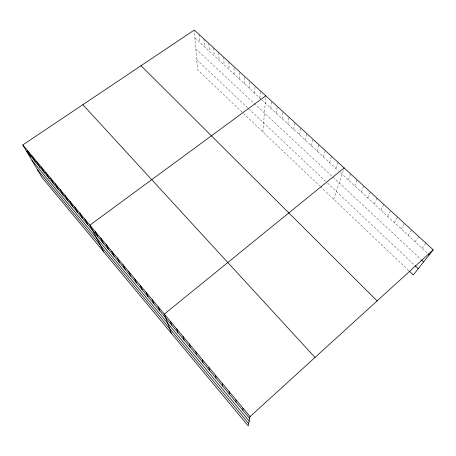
<?xml version="1.0" encoding="UTF-8"?>
<svg xmlns="http://www.w3.org/2000/svg" width="456" height="456" viewBox="0 0 456 456"><rect width="100%" height="100%" fill="white"/><g stroke="black" fill="none" stroke-linecap="round" stroke-linejoin="round"><path stroke-width="0.34" stroke-dasharray="2.28 1.71" d="M234.059 74.168L234.07 66.673M239.143 78.871L239.24 71.432M244.268 83.619L244.456 76.226M249.432 88.401L249.717 81.065M254.647 93.229L255.024 85.945M259.903 98.097L260.376 90.869M262.912 131.926L265.723 96.49M270.796 108.186L271.468 101.072M276.439 113.413L277.219 106.362M282.133 118.685L283.022 111.697M287.878 124.004L288.876 117.084M293.681 129.379L294.787 122.521M299.535 134.799L300.755 128.011M305.446 140.271L306.78 133.551M311.408 145.789L312.862 139.148M317.427 151.363L319 144.791M323.503 156.995L325.202 150.497M329.637 162.672L331.461 156.254M335.833 168.412L337.782 162.068M333.763 199.323L343.955 168.56M348.401 180.046L350.607 173.861M354.774 185.951L357.116 179.852M361.209 191.913L363.688 185.894M367.713 197.932L370.329 192.005M374.273 204.009L377.032 198.172M380.902 210.148L383.804 204.402M387.594 216.343L390.649 210.695M394.36 222.608L397.558 217.05M401.189 228.929L404.54 223.474M408.086 235.319L411.597 229.961M415.051 241.771L418.722 236.516M422.091 248.292L425.921 243.139M194.906 37.905L261.351 99.436M261.829 99.881L338.437 170.823M340.524 172.756L427.682 253.462M195.823 48.923L253.61 102.942M254.123 103.421L332.116 176.324M333.119 177.264L421.184 259.589M196.724 59.742L247.671 107.804M248.657 108.727L325.595 181.311M327.545 183.147L414.139 264.839M242.079 112.102L197.562 69.757L194.302 30.706M243.504 113.464L319.77 186.014M320.283 186.504L408.804 270.71M199.084 34.496L199.66 42.311M203.957 38.977L204.453 46.746M208.871 43.497L209.287 51.226M213.824 48.051L214.16 55.735M218.823 52.651L219.074 60.283M223.862 57.285L224.027 64.872M228.94 61.959L229.02 69.5"/><path stroke-width="0.68" d="M235.986 402.061L236.037 399.821M242.803 410.223L243.008 408.154M433.2 249.831L250.065 416.584L248.252 425.95L42.066 177.538L22.8 144.928L194.25 30.05L433.2 249.831L413.278 274.968L409.3 271.183M344.16 167.933L164.337 314.11L171.479 333.456M265.774 95.834L89.895 225.127L103.837 251.957M428.19 253.935L429.204 254.875M421.68 260.051L423.647 261.886M415.165 265.808L418.237 268.709M141.035 65.704L377.123 300.892M82.844 104.692L315.022 357.441M22.8 144.928L250.065 416.584M26.636 151.42L249.694 418.483M32 160.489L249.187 421.105M37.238 169.358L248.697 423.641M27.309 150.315L31.082 156.739M31.857 155.752L35.562 162.108M36.451 161.242L40.088 167.523M41.086 166.782L44.654 172.989M45.76 172.374L49.259 178.501M50.485 178.017L53.905 184.07M55.25 183.711L58.596 189.685M60.055 189.462L63.333 195.356M64.912 195.265L68.109 201.073M69.814 201.124L72.937 206.847M74.761 207.041L77.805 212.678M79.76 213.009L82.718 218.561M84.805 219.04L87.677 224.5M95.27 231.557L97.972 236.824M100.702 238.049L103.307 243.213M106.191 244.604L108.699 249.671M111.737 251.233L114.148 256.192M117.334 257.931L119.649 262.781M122.995 264.697L125.212 269.439M128.717 271.531L130.826 276.159M134.497 278.439L136.498 282.954M140.34 285.422L142.232 289.816M146.239 292.478L148.023 296.753M152.207 299.615L153.877 303.759M158.238 306.82L159.794 310.844M170.498 321.474L171.815 325.236M176.728 328.924L177.925 332.549M183.027 336.454L184.093 339.937M189.4 344.069L190.334 347.409M195.841 351.764L196.644 354.962M202.35 359.55L203.023 362.594M208.939 367.422L209.469 370.318M215.597 375.385L215.984 378.121M222.334 383.433L222.579 386.01M229.146 391.579L229.243 393.995"/></g></svg>
